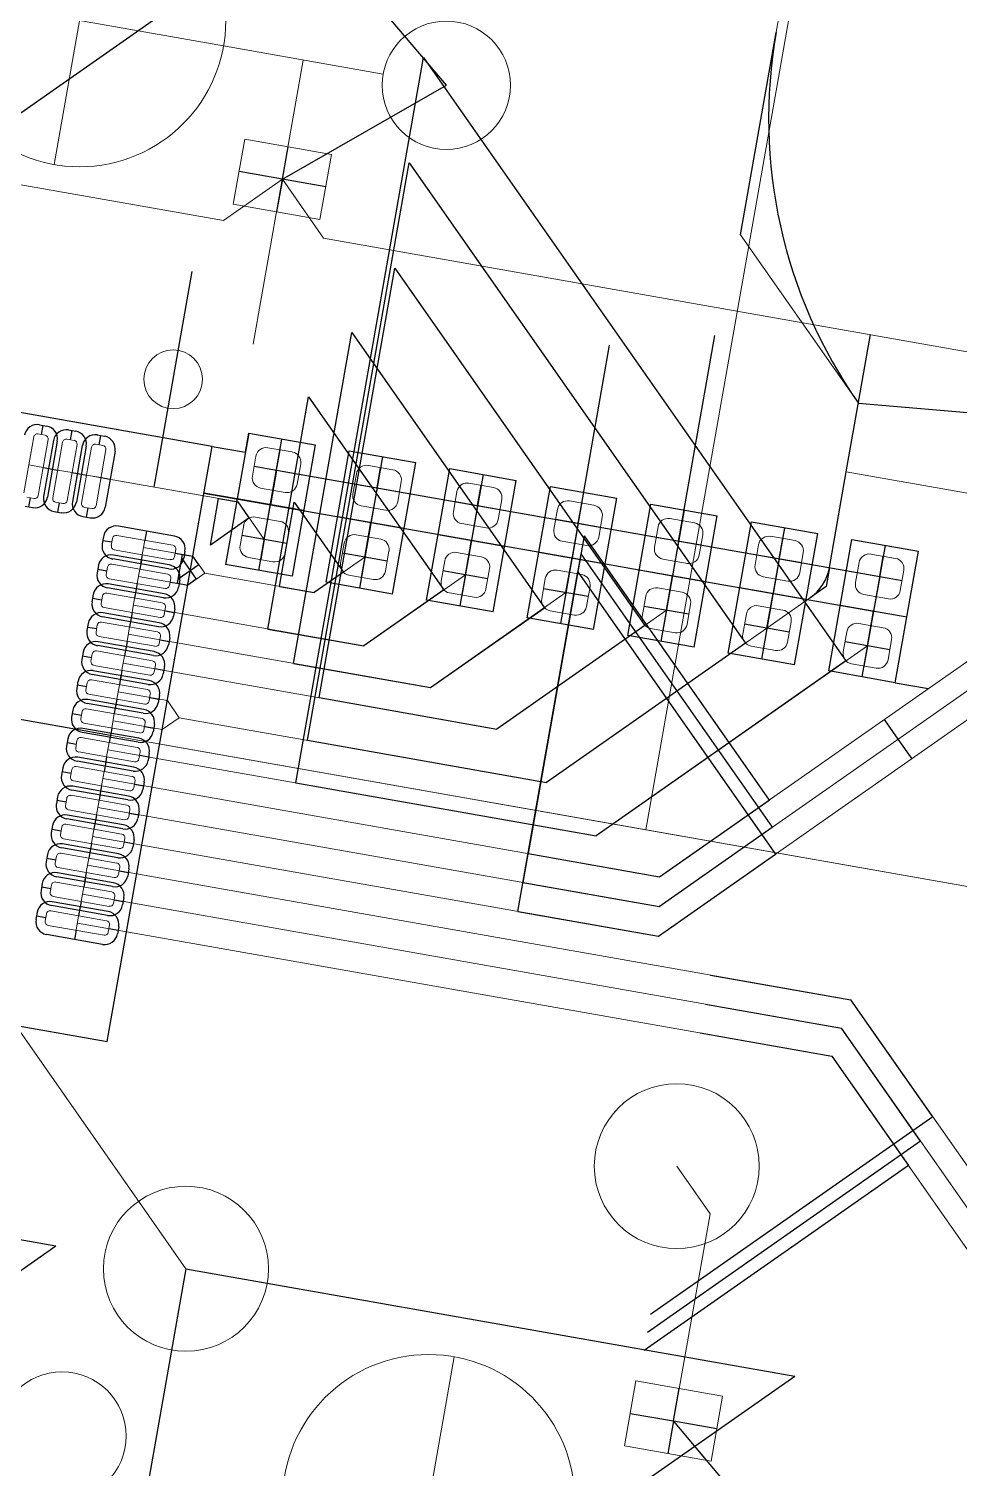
# Model space of a CAD drawing. Header units: millimetres. Extents: x -44 to 130, y -98 to 17.
# Drawn here: x 57.68 to 70.37, y -42.76 to -23.13 of the extents above; entities that cross this region are included whole.
import ezdxf

# ---------------------------------------------------------------- set-up
doc = ezdxf.new("R2010")
doc.units = ezdxf.units.MM
for name, color, linetype, lineweight, true_color in [('coponent footprints', 7, 'Continuous', 5, 0x000000), ('traces back 0.2mm', 94, 'Continuous', 20, 0x008000), ('traces front 0.2mm', 14, 'Continuous', 20, 0x800000)]:
    doc.layers.add(name, color=color, linetype=linetype, lineweight=lineweight, true_color=true_color)
doc.layers.add('helplines', color=4, linetype='Continuous', true_color=0x00ffff)
doc.layers.add('helplines curves', color=3, linetype='Continuous', true_color=0x00ff00)

msp = doc.modelspace()

# ---------------------------------------------------------------- linework, layer by layer
at = {"layer": 'coponent footprints'}
for p, q in [((66.096, -34.057), (69.404, -15.297)), ((58.716, -21.059), (58.024, -24.987)), ((56.406, -22.677), (60.333, -23.369)), ((62.511, -23.753), (60.333, -23.369)), ((61.422, -23.561), (60.739, -27.435)), ((60.467, -25.525), (60.623, -24.639)), ((60.623, -24.639), (61.805, -24.847)), ((61.648, -25.734), (61.805, -24.847)), ((60.467, -25.525), (61.648, -25.734)), ((57.744, -28.701), (57.61, -29.464)), ((57.802, -28.66), (57.901, -28.678)), ((57.941, -28.735), (57.807, -29.499)), ((58.138, -28.77), (58.004, -29.533)), ((58.196, -28.73), (58.295, -28.747)), ((58.335, -28.805), (58.201, -29.568)), ((58.532, -28.84), (58.398, -29.603)), ((58.59, -28.799), (58.689, -28.816)), ((60.937, -28.847), (61.272, -28.906)), ((58.729, -28.874), (58.595, -29.638)), ((60.727, -29.237), (60.775, -28.961)), ((57.677, -29.082), (57.874, -29.117)), ((58.071, -29.152), (58.268, -29.187)), ((58.465, -29.221), (58.662, -29.256)), ((61.337, -29.344), (61.386, -29.069)), ((62.098, -29.479), (62.147, -29.203)), ((62.309, -29.089), (62.644, -29.148)), ((60.84, -29.399), (61.175, -29.458)), ((62.709, -29.586), (62.757, -29.31)), ((63.68, -29.331), (64.015, -29.39)), ((57.65, -29.522), (57.749, -29.539)), ((58.044, -29.591), (58.143, -29.609)), ((63.469, -29.72), (63.518, -29.445)), ((64.08, -29.828), (64.128, -29.552)), ((65.051, -29.573), (65.386, -29.632)), ((58.438, -29.661), (58.537, -29.678)), ((61.106, -29.852), (60.771, -29.793)), ((62.212, -29.641), (62.546, -29.7)), ((64.84, -29.962), (64.889, -29.686)), ((65.451, -30.07), (65.5, -29.794)), ((66.422, -29.815), (66.757, -29.874)), ((60.609, -29.906), (60.56, -30.182)), ((61.219, -30.014), (61.171, -30.29)), ((63.583, -29.882), (63.918, -29.942)), ((66.212, -30.204), (66.26, -29.928)), ((58.821, -30.084), (58.803, -30.182)), ((59.642, -30.178), (58.879, -30.043)), ((59.26, -30.11), (59.225, -30.307)), ((61.98, -30.148), (61.931, -30.424)), ((62.477, -30.094), (62.142, -30.035)), ((64.954, -30.124), (65.289, -30.183)), ((66.822, -30.312), (66.871, -30.036)), ((67.583, -30.446), (67.632, -30.17)), ((67.794, -30.056), (68.129, -30.115)), ((59.607, -30.375), (58.844, -30.24)), ((59.682, -30.236), (59.665, -30.334)), ((61.008, -30.403), (60.674, -30.344)), ((62.59, -30.256), (62.542, -30.532)), ((63.351, -30.39), (63.302, -30.666)), ((63.848, -30.335), (63.513, -30.276)), ((66.325, -30.366), (66.66, -30.425)), ((68.194, -30.553), (68.242, -30.278)), ((68.954, -30.687), (69.003, -30.412)), ((69.165, -30.298), (69.5, -30.357)), ((58.751, -30.478), (58.734, -30.576)), ((59.572, -30.572), (58.809, -30.437)), ((59.191, -30.504), (59.156, -30.701)), ((62.38, -30.645), (62.045, -30.586)), ((63.962, -30.498), (63.913, -30.773)), ((65.219, -30.577), (64.885, -30.518)), ((67.696, -30.608), (68.031, -30.667)), ((69.565, -30.795), (69.613, -30.519)), ((47.336, -30.749), (66.096, -34.057)), ((59.538, -30.769), (58.774, -30.634)), ((59.613, -30.629), (59.596, -30.728)), ((64.722, -30.632), (64.674, -30.908)), ((65.333, -30.739), (65.284, -31.015)), ((66.591, -30.819), (66.256, -30.76)), ((58.682, -30.871), (58.664, -30.97)), ((59.503, -30.965), (58.74, -30.831)), ((59.121, -30.898), (59.087, -31.095)), ((63.751, -30.887), (63.416, -30.828)), ((66.094, -30.874), (66.045, -31.149)), ((66.704, -30.981), (66.656, -31.257)), ((67.962, -31.061), (67.627, -31.002)), ((69.068, -30.85), (69.403, -30.909)), ((59.468, -31.162), (58.705, -31.028)), ((59.543, -31.023), (59.526, -31.122)), ((65.122, -31.129), (64.787, -31.07)), ((67.465, -31.115), (67.416, -31.391)), ((58.612, -31.265), (58.595, -31.364)), ((59.433, -31.359), (58.67, -31.225)), ((59.052, -31.292), (59.017, -31.489)), ((66.493, -31.371), (66.159, -31.311)), ((68.075, -31.223), (68.027, -31.499)), ((68.836, -31.357), (68.787, -31.633)), ((69.333, -31.303), (68.998, -31.244)), ((59.399, -31.556), (58.635, -31.422)), ((59.474, -31.417), (59.457, -31.516)), ((67.865, -31.612), (67.53, -31.553)), ((69.447, -31.465), (69.398, -31.741)), ((58.543, -31.659), (58.525, -31.758)), ((59.364, -31.753), (58.601, -31.619)), ((58.982, -31.686), (58.948, -31.883)), ((69.236, -31.854), (68.901, -31.795)), ((59.329, -31.95), (58.566, -31.816)), ((59.405, -31.811), (59.387, -31.91)), ((55.406, -32.172), (74.167, -35.48)), ((58.473, -32.053), (58.456, -32.152)), ((59.295, -32.147), (58.531, -32.013)), ((58.913, -32.08), (58.878, -32.277)), ((59.26, -32.344), (58.497, -32.21)), ((59.335, -32.205), (59.318, -32.304)), ((58.404, -32.447), (58.387, -32.546)), ((59.225, -32.541), (58.462, -32.407)), ((58.843, -32.474), (58.809, -32.671)), ((59.19, -32.738), (58.427, -32.604)), ((59.266, -32.599), (59.248, -32.698)), ((58.334, -32.841), (58.317, -32.94)), ((59.156, -32.935), (58.392, -32.801)), ((58.774, -32.868), (58.739, -33.065)), ((59.121, -33.132), (58.358, -32.997)), ((59.196, -32.993), (59.179, -33.091)), ((58.265, -33.235), (58.248, -33.333)), ((59.086, -33.329), (58.323, -33.194)), ((58.705, -33.262), (58.67, -33.459)), ((59.051, -33.526), (58.288, -33.391)), ((59.127, -33.387), (59.109, -33.485)), ((58.196, -33.629), (58.178, -33.727)), ((59.017, -33.723), (58.253, -33.588)), ((58.635, -33.656), (58.6, -33.853)), ((58.982, -33.92), (58.219, -33.785)), ((59.057, -33.781), (59.04, -33.879)), ((58.126, -34.023), (58.109, -34.121)), ((58.947, -34.117), (58.184, -33.982)), ((58.566, -34.05), (58.531, -34.247)), ((66.096, -34.057), (84.857, -37.365)), ((58.913, -34.314), (58.149, -34.179)), ((58.988, -34.175), (58.97, -34.273)), ((58.057, -34.417), (58.039, -34.515)), ((58.878, -34.511), (58.115, -34.376)), ((58.496, -34.443), (58.461, -34.64)), ((58.843, -34.708), (58.08, -34.573)), ((58.918, -34.569), (58.901, -34.667)), ((57.987, -34.811), (57.97, -34.909)), ((58.808, -34.905), (58.045, -34.77)), ((58.427, -34.837), (58.392, -35.034)), ((58.774, -35.102), (58.01, -34.967)), ((58.849, -34.963), (58.832, -35.061)), ((57.918, -35.205), (57.9, -35.303)), ((58.739, -35.299), (57.976, -35.164)), ((58.357, -35.231), (58.323, -35.428)), ((58.704, -35.496), (57.941, -35.361)), ((58.779, -35.357), (58.762, -35.455)), ((63.479, -41.243), (62.786, -45.17)), ((65.802, -42.459), (65.959, -41.573)), ((67.14, -41.781), (65.959, -41.573)), ((66.984, -42.667), (67.14, -41.781)), ((66.984, -42.667), (65.802, -42.459))]:
    msp.add_line(p, q, dxfattribs=at)
for centre, radius in [((58.37, -23.023), 1.994), ((63.373, -23.905), 0.875), ((59.647, -27.915), 0.4), ((66.516, -38.645), 1.125), ((59.821, -40.044), 1.125), ((63.132, -43.207), 1.994), ((58.13, -42.325), 0.875)]:
    msp.add_circle(centre, radius, dxfattribs=at)
for centre, radius, start, end in [((57.794, -28.709), 0.05, 80, 170), ((57.892, -28.727), 0.05, 350, 80), ((58.188, -28.779), 0.05, 80, 170), ((58.286, -28.796), 0.05, 350, 80), ((58.582, -28.848), 0.05, 80, 170), ((58.68, -28.866), 0.05, 350, 80), ((60.913, -28.985), 0.14, 80, 170), ((61.248, -29.044), 0.14, 350, 80), ((60.865, -29.261), 0.14, 170, 260), ((62.284, -29.227), 0.14, 80, 170), ((62.619, -29.286), 0.14, 350, 80), ((61.199, -29.32), 0.14, 260, 350), ((63.656, -29.469), 0.14, 80, 170), ((63.991, -29.528), 0.14, 350, 80), ((57.758, -29.49), 0.05, 260, 350), ((58.053, -29.542), 0.05, 170, 260), ((58.152, -29.559), 0.05, 260, 350), ((58.447, -29.612), 0.05, 170, 260), ((58.545, -29.629), 0.05, 260, 350), ((62.236, -29.503), 0.14, 170, 260), ((62.571, -29.562), 0.14, 260, 350), ((65.027, -29.711), 0.14, 80, 170), ((65.362, -29.77), 0.14, 350, 80), ((60.746, -29.931), 0.14, 80, 170), ((63.607, -29.745), 0.14, 170, 260), ((63.942, -29.804), 0.14, 260, 350), ((66.398, -29.952), 0.14, 80, 170), ((61.081, -29.99), 0.14, 350, 80), ((64.978, -29.986), 0.14, 170, 260), ((66.733, -30.011), 0.14, 350, 80), ((58.853, -30.191), 0.05, 170, 260), ((58.87, -30.092), 0.05, 80, 170), ((59.633, -30.227), 0.05, 350, 80), ((60.698, -30.206), 0.14, 170, 260), ((62.118, -30.172), 0.14, 80, 170), ((62.453, -30.232), 0.14, 350, 80), ((65.313, -30.045), 0.14, 260, 350), ((66.35, -30.228), 0.14, 170, 260), ((67.769, -30.194), 0.14, 80, 170), ((68.104, -30.253), 0.14, 350, 80), ((59.616, -30.325), 0.05, 260, 350), ((61.033, -30.265), 0.14, 260, 350), ((62.069, -30.448), 0.14, 170, 260), ((63.489, -30.414), 0.14, 80, 170), ((63.824, -30.473), 0.14, 350, 80), ((66.684, -30.287), 0.14, 260, 350), ((69.141, -30.436), 0.14, 80, 170), ((69.475, -30.495), 0.14, 350, 80), ((58.783, -30.585), 0.05, 170, 260), ((58.8, -30.486), 0.05, 80, 170), ((59.564, -30.621), 0.05, 350, 80), ((62.404, -30.507), 0.14, 260, 350), ((64.86, -30.656), 0.14, 80, 170), ((65.195, -30.715), 0.14, 350, 80), ((67.721, -30.47), 0.14, 170, 260), ((68.056, -30.529), 0.14, 260, 350), ((59.546, -30.719), 0.05, 260, 350), ((63.44, -30.69), 0.14, 170, 260), ((63.775, -30.749), 0.14, 260, 350), ((66.231, -30.898), 0.14, 80, 170), ((69.092, -30.712), 0.14, 170, 260), ((69.427, -30.771), 0.14, 260, 350), ((58.714, -30.979), 0.05, 170, 260), ((58.731, -30.88), 0.05, 80, 170), ((59.494, -31.015), 0.05, 350, 80), ((64.812, -30.932), 0.14, 170, 260), ((66.566, -30.957), 0.14, 350, 80), ((67.603, -31.14), 0.14, 80, 170), ((59.477, -31.113), 0.05, 260, 350), ((65.146, -30.991), 0.14, 260, 350), ((66.183, -31.174), 0.14, 170, 260), ((67.938, -31.199), 0.14, 350, 80), ((58.644, -31.373), 0.05, 170, 260), ((58.662, -31.274), 0.05, 80, 170), ((59.425, -31.409), 0.05, 350, 80), ((66.518, -31.233), 0.14, 260, 350), ((67.554, -31.415), 0.14, 170, 260), ((68.974, -31.381), 0.14, 80, 170), ((69.309, -31.44), 0.14, 350, 80), ((59.407, -31.507), 0.05, 260, 350), ((67.889, -31.474), 0.14, 260, 350), ((58.575, -31.766), 0.05, 170, 260), ((58.592, -31.668), 0.05, 80, 170), ((59.355, -31.803), 0.05, 350, 80), ((68.925, -31.657), 0.14, 170, 260), ((69.26, -31.716), 0.14, 260, 350), ((59.338, -31.901), 0.05, 260, 350), ((58.505, -32.16), 0.05, 170, 260), ((58.523, -32.062), 0.05, 80, 170), ((59.286, -32.196), 0.05, 350, 80), ((59.268, -32.295), 0.05, 260, 350), ((58.436, -32.554), 0.05, 170, 260), ((58.453, -32.456), 0.05, 80, 170), ((59.216, -32.59), 0.05, 350, 80), ((59.199, -32.689), 0.05, 260, 350), ((58.366, -32.948), 0.05, 170, 260), ((58.384, -32.85), 0.05, 80, 170), ((59.147, -32.984), 0.05, 350, 80), ((59.13, -33.083), 0.05, 260, 350), ((58.297, -33.342), 0.05, 170, 260), ((58.314, -33.244), 0.05, 80, 170), ((59.077, -33.378), 0.05, 350, 80), ((59.06, -33.477), 0.05, 260, 350), ((58.227, -33.736), 0.05, 170, 260), ((58.245, -33.638), 0.05, 80, 170), ((59.008, -33.772), 0.05, 350, 80), ((58.991, -33.871), 0.05, 260, 350), ((58.158, -34.13), 0.05, 170, 260), ((58.175, -34.032), 0.05, 80, 170), ((58.939, -34.166), 0.05, 350, 80), ((58.921, -34.265), 0.05, 260, 350), ((58.088, -34.524), 0.05, 170, 260), ((58.106, -34.425), 0.05, 80, 170), ((58.869, -34.56), 0.05, 350, 80), ((58.852, -34.659), 0.05, 260, 350), ((58.019, -34.918), 0.05, 170, 260), ((58.036, -34.819), 0.05, 80, 170), ((58.8, -34.954), 0.05, 350, 80), ((58.782, -35.052), 0.05, 260, 350), ((57.95, -35.312), 0.05, 170, 260), ((57.967, -35.213), 0.05, 80, 170), ((58.73, -35.348), 0.05, 350, 80), ((58.713, -35.446), 0.05, 260, 350)]:
    msp.add_arc(centre, radius, start, end, dxfattribs=at)
at = {"layer": 'helplines'}
for p, q in [((63.373, -23.905), (61.709, -21.936)), ((61.136, -25.186), (63.373, -23.905)), ((61.136, -25.186), (61.214, -24.743)), ((61.136, -25.186), (60.545, -25.082)), ((61.136, -25.186), (61.058, -25.629)), ((61.727, -25.29), (61.136, -25.186)), ((60.179, -28.83), (52.064, -27.4)), ((57.824, -28.535), (57.923, -28.552)), ((57.852, -28.669), (57.874, -28.544)), ((58.218, -28.605), (58.317, -28.622)), ((58.246, -28.738), (58.268, -28.613)), ((60.678, -28.649), (60.362, -30.442)), ((60.632, -28.91), (60.678, -28.649)), ((60.678, -28.649), (61.584, -28.809)), ((58.013, -28.748), (57.879, -29.511)), ((58.066, -28.758), (57.932, -29.521)), ((58.407, -28.818), (58.273, -29.581)), ((58.46, -28.827), (58.326, -29.59)), ((58.612, -28.674), (58.711, -28.691)), ((58.639, -28.808), (58.662, -28.683)), ((58.748, -36.945), (60.179, -28.83)), ((60.179, -28.83), (60.632, -28.91)), ((60.815, -30.522), (61.131, -28.729)), ((61.584, -28.809), (61.268, -30.601)), ((58.854, -28.896), (58.72, -29.66)), ((61.056, -29.153), (61.105, -28.877)), ((61.733, -30.683), (62.049, -28.891)), ((62.049, -28.891), (62.955, -29.051)), ((62.502, -28.971), (62.186, -30.763)), ((62.639, -30.843), (62.955, -29.051)), ((57.874, -29.117), (57.999, -29.139)), ((57.946, -29.13), (58.071, -29.152)), ((58.268, -29.187), (58.393, -29.209)), ((58.34, -29.199), (58.465, -29.221)), ((60.751, -29.099), (61.362, -29.207)), ((61.056, -29.153), (60.973, -29.625)), ((61.056, -29.153), (69.284, -30.603)), ((62.428, -29.394), (62.476, -29.119)), ((63.104, -30.925), (63.42, -29.133)), ((63.42, -29.133), (64.326, -29.293)), ((63.873, -29.213), (63.557, -31.005)), ((58.662, -29.256), (58.787, -29.278)), ((62.122, -29.341), (62.733, -29.448)), ((62.428, -29.394), (62.344, -29.867)), ((63.799, -29.636), (63.847, -29.361)), ((64.01, -31.085), (64.326, -29.293)), ((64.476, -31.167), (64.792, -29.375)), ((64.792, -29.375), (65.698, -29.534)), ((57.678, -29.656), (57.7, -29.531)), ((58.072, -29.725), (58.094, -29.6)), ((60.067, -29.466), (60.973, -29.625)), ((60.52, -29.546), (60.067, -29.466)), ((61.426, -29.705), (60.52, -29.546)), ((60.89, -30.098), (60.973, -29.625)), ((60.973, -29.625), (62.344, -29.867)), ((63.493, -29.582), (64.104, -29.69)), ((63.799, -29.636), (63.715, -30.109)), ((65.245, -29.455), (64.929, -31.247)), ((65.17, -29.878), (65.219, -29.602)), ((65.382, -31.327), (65.698, -29.534)), ((65.847, -31.409), (66.163, -29.616)), ((66.163, -29.616), (67.069, -29.776)), ((57.628, -29.647), (57.727, -29.664)), ((58.022, -29.716), (58.121, -29.734)), ((58.416, -29.786), (58.515, -29.803)), ((58.465, -29.795), (58.488, -29.669)), ((61.891, -29.787), (62.797, -29.947)), ((64.865, -29.824), (65.475, -29.932)), ((66.616, -29.696), (66.3, -31.489)), ((66.753, -31.569), (67.069, -29.776)), ((59.664, -30.053), (58.901, -29.918)), ((59.282, -29.985), (59.26, -30.11)), ((62.261, -30.34), (62.344, -29.867)), ((62.344, -29.867), (63.715, -30.109)), ((63.262, -30.029), (64.168, -30.189)), ((65.17, -29.878), (65.087, -30.351)), ((66.541, -30.12), (66.59, -29.844)), ((67.218, -31.651), (67.534, -29.858)), ((67.534, -29.858), (68.44, -30.018)), ((67.987, -29.938), (67.671, -31.731)), ((68.124, -31.81), (68.44, -30.018)), ((58.696, -30.062), (58.678, -30.16)), ((58.687, -30.111), (58.812, -30.133)), ((61.195, -30.152), (60.584, -30.044)), ((60.89, -30.098), (60.841, -30.374)), ((63.632, -30.582), (63.715, -30.109)), ((63.715, -30.109), (65.087, -30.351)), ((66.236, -30.066), (66.847, -30.174)), ((66.541, -30.12), (66.458, -30.593)), ((67.913, -30.362), (67.961, -30.086)), ((68.589, -31.892), (68.905, -30.1)), ((68.905, -30.1), (69.811, -30.26)), ((69.358, -30.18), (69.042, -31.972)), ((59.585, -30.5), (58.822, -30.365)), ((59.594, -30.446), (58.831, -30.312)), ((59.213, -30.379), (59.191, -30.504)), ((59.225, -30.307), (59.203, -30.432)), ((59.674, -30.285), (59.799, -30.307)), ((59.807, -30.258), (59.79, -30.356)), ((62.566, -30.394), (61.956, -30.286)), ((62.261, -30.34), (62.212, -30.616)), ((64.634, -30.271), (65.54, -30.431)), ((65.003, -30.823), (65.087, -30.351)), ((65.087, -30.351), (66.458, -30.593)), ((67.607, -30.308), (68.218, -30.415)), ((67.913, -30.362), (67.829, -30.834)), ((69.284, -30.603), (69.332, -30.328)), ((69.495, -32.052), (69.811, -30.26)), ((58.626, -30.455), (58.609, -30.554)), ((58.617, -30.505), (58.743, -30.527)), ((61.268, -30.601), (60.362, -30.442)), ((63.937, -30.636), (63.327, -30.528)), ((63.632, -30.582), (63.583, -30.857)), ((66.005, -30.513), (66.911, -30.672)), ((66.375, -31.065), (66.458, -30.593)), ((66.458, -30.593), (67.829, -30.834)), ((68.978, -30.55), (69.589, -30.657)), ((69.284, -30.603), (69.2, -31.076)), ((59.516, -30.894), (58.752, -30.759)), ((59.525, -30.84), (58.762, -30.706)), ((59.143, -30.773), (59.121, -30.898)), ((59.156, -30.701), (59.134, -30.826)), ((59.604, -30.679), (59.729, -30.701)), ((59.738, -30.652), (59.721, -30.75)), ((62.639, -30.843), (61.733, -30.683)), ((65.309, -30.877), (64.698, -30.77)), ((67.376, -30.754), (68.282, -30.914)), ((58.557, -30.849), (58.539, -30.948)), ((58.548, -30.899), (58.673, -30.921)), ((64.01, -31.085), (63.104, -30.925)), ((65.003, -30.823), (64.955, -31.099)), ((66.68, -31.119), (66.069, -31.011)), ((67.746, -31.307), (67.829, -30.834)), ((67.829, -30.834), (69.2, -31.076)), ((68.747, -30.996), (69.653, -31.156)), ((59.446, -31.288), (58.683, -31.153)), ((59.456, -31.234), (58.692, -31.1)), ((59.074, -31.167), (59.052, -31.292)), ((59.087, -31.095), (59.065, -31.22)), ((59.074, -31.167), (59.065, -31.22)), ((59.535, -31.073), (59.66, -31.095)), ((59.669, -31.045), (59.651, -31.144)), ((65.382, -31.327), (64.476, -31.167)), ((66.375, -31.065), (66.326, -31.341)), ((69.117, -31.549), (69.2, -31.076)), ((58.487, -31.243), (58.47, -31.342)), ((58.479, -31.293), (58.604, -31.315)), ((68.051, -31.361), (67.441, -31.253)), ((67.746, -31.307), (67.697, -31.583)), ((59.377, -31.681), (58.613, -31.547)), ((59.386, -31.628), (58.623, -31.494)), ((59.004, -31.561), (58.982, -31.686)), ((59.017, -31.489), (58.995, -31.614)), ((59.465, -31.467), (59.59, -31.489)), ((59.599, -31.439), (59.582, -31.538)), ((66.753, -31.569), (65.847, -31.409)), ((69.422, -31.603), (68.812, -31.495)), ((69.117, -31.549), (69.068, -31.825)), ((58.418, -31.637), (58.4, -31.736)), ((58.409, -31.686), (58.534, -31.709)), ((68.124, -31.81), (67.218, -31.651)), ((59.307, -32.075), (58.544, -31.941)), ((59.317, -32.022), (58.553, -31.888)), ((58.935, -31.955), (58.913, -32.08)), ((58.948, -31.883), (58.926, -32.008)), ((59.396, -31.86), (59.521, -31.883)), ((59.53, -31.833), (59.512, -31.932)), ((69.495, -32.052), (68.589, -31.892)), ((55.406, -32.172), (58.791, -32.769)), ((58.348, -32.031), (58.331, -32.13)), ((58.34, -32.08), (58.465, -32.102)), ((69.495, -32.052), (69.948, -32.132)), ((59.238, -32.469), (58.475, -32.335)), ((59.247, -32.416), (58.484, -32.282)), ((58.866, -32.349), (58.843, -32.474)), ((58.878, -32.277), (58.856, -32.402)), ((59.326, -32.254), (59.451, -32.276)), ((59.46, -32.227), (59.443, -32.326)), ((58.279, -32.425), (58.261, -32.524)), ((58.27, -32.474), (58.395, -32.496)), ((69.346, -32.554), (69.533, -32.822)), ((59.168, -32.863), (58.405, -32.729)), ((59.178, -32.81), (58.414, -32.675)), ((58.796, -32.743), (58.774, -32.868)), ((58.809, -32.671), (58.787, -32.796)), ((59.257, -32.648), (59.382, -32.67)), ((59.391, -32.621), (59.373, -32.72)), ((58.209, -32.819), (58.192, -32.918)), ((58.201, -32.868), (58.326, -32.89)), ((69.533, -32.822), (69.721, -33.09)), ((59.099, -33.257), (58.336, -33.123)), ((59.108, -33.204), (58.345, -33.069)), ((58.727, -33.137), (58.705, -33.262)), ((58.739, -33.065), (58.717, -33.19)), ((59.187, -33.042), (59.313, -33.064)), ((59.321, -33.015), (59.304, -33.114)), ((58.14, -33.213), (58.123, -33.311)), ((58.131, -33.262), (58.256, -33.284)), ((59.029, -33.651), (58.266, -33.516)), ((59.039, -33.598), (58.276, -33.463)), ((58.657, -33.531), (58.635, -33.656)), ((58.67, -33.459), (58.648, -33.584)), ((59.118, -33.436), (59.243, -33.458)), ((59.252, -33.409), (59.234, -33.507)), ((58.07, -33.607), (58.053, -33.705)), ((58.062, -33.656), (58.187, -33.678)), ((58.96, -34.045), (58.197, -33.91)), ((58.969, -33.992), (58.206, -33.857)), ((58.588, -33.925), (58.566, -34.05)), ((58.6, -33.853), (58.578, -33.978)), ((59.049, -33.83), (59.174, -33.852)), ((59.182, -33.803), (59.165, -33.901)), ((58.001, -34.001), (57.984, -34.099)), ((57.992, -34.05), (58.117, -34.072)), ((58.89, -34.439), (58.127, -34.304)), ((58.9, -34.386), (58.137, -34.251)), ((58.518, -34.318), (58.496, -34.443)), ((58.531, -34.247), (58.509, -34.372)), ((58.979, -34.224), (59.104, -34.246)), ((59.113, -34.197), (59.095, -34.295)), ((57.932, -34.395), (57.914, -34.493)), ((57.923, -34.444), (58.048, -34.466)), ((58.821, -34.833), (58.058, -34.698)), ((58.83, -34.78), (58.067, -34.645)), ((58.449, -34.712), (58.427, -34.837)), ((58.461, -34.64), (58.439, -34.766)), ((58.91, -34.618), (59.035, -34.64)), ((59.043, -34.591), (59.026, -34.689)), ((57.862, -34.789), (57.845, -34.887)), ((57.853, -34.838), (57.978, -34.86)), ((58.752, -35.227), (57.988, -35.092)), ((58.761, -35.174), (57.998, -35.039)), ((58.379, -35.106), (58.357, -35.231)), ((58.392, -35.034), (58.37, -35.159)), ((58.84, -35.012), (58.965, -35.034)), ((58.974, -34.985), (58.957, -35.083)), ((57.793, -35.183), (57.775, -35.281)), ((57.784, -35.232), (57.909, -35.254)), ((50.633, -35.514), (58.748, -36.945)), ((58.682, -35.621), (57.919, -35.486)), ((58.323, -35.428), (58.3, -35.553)), ((58.771, -35.406), (58.896, -35.428)), ((58.904, -35.379), (58.887, -35.477)), ((66.471, -42.12), (66.549, -41.677)), ((65.88, -42.016), (66.471, -42.12)), ((66.471, -42.12), (66.393, -42.563)), ((66.471, -42.12), (67.062, -42.224)), ((68.135, -44.089), (66.471, -42.12))]:
    msp.add_line(p, q, dxfattribs=at)
for centre, start, end in [((57.794, -28.709), 80, 170), ((57.892, -28.727), 350, 80), ((58.188, -28.779), 80, 170), ((58.286, -28.796), 350, 80), ((58.582, -28.848), 80, 170), ((58.68, -28.866), 350, 80), ((57.758, -29.49), 260, 350), ((58.053, -29.542), 170, 260), ((58.152, -29.559), 260, 350), ((58.447, -29.612), 170, 260), ((58.545, -29.629), 260, 350), ((58.87, -30.092), 80, 170), ((58.853, -30.191), 170, 260), ((59.633, -30.227), 350, 80), ((58.8, -30.486), 80, 170), ((59.616, -30.325), 260, 350), ((58.783, -30.585), 170, 260), ((59.564, -30.621), 350, 80), ((58.731, -30.88), 80, 170), ((59.546, -30.719), 260, 350), ((58.714, -30.979), 170, 260), ((59.494, -31.015), 350, 80), ((58.662, -31.274), 80, 170), ((59.477, -31.113), 260, 350), ((58.644, -31.373), 170, 260), ((59.425, -31.409), 350, 80), ((58.592, -31.668), 80, 170), ((59.407, -31.507), 260, 350), ((58.575, -31.766), 170, 260), ((59.355, -31.803), 350, 80), ((58.523, -32.062), 80, 170), ((59.338, -31.901), 260, 350), ((58.505, -32.16), 170, 260), ((59.286, -32.196), 350, 80), ((58.453, -32.456), 80, 170), ((59.268, -32.295), 260, 350), ((58.436, -32.554), 170, 260), ((59.216, -32.59), 350, 80), ((58.384, -32.85), 80, 170), ((59.199, -32.689), 260, 350), ((58.366, -32.948), 170, 260), ((59.147, -32.984), 350, 80), ((58.314, -33.244), 80, 170), ((59.13, -33.083), 260, 350), ((58.297, -33.342), 170, 260), ((59.077, -33.378), 350, 80), ((58.245, -33.638), 80, 170), ((59.06, -33.477), 260, 350), ((58.227, -33.736), 170, 260), ((59.008, -33.772), 350, 80), ((58.175, -34.032), 80, 170), ((58.991, -33.871), 260, 350), ((58.158, -34.13), 170, 260), ((58.939, -34.166), 350, 80), ((58.106, -34.425), 80, 170), ((58.921, -34.265), 260, 350), ((58.088, -34.524), 170, 260), ((58.869, -34.56), 350, 80), ((58.036, -34.819), 80, 170), ((58.852, -34.659), 260, 350), ((58.019, -34.918), 170, 260), ((58.8, -34.954), 350, 80), ((57.967, -35.213), 80, 170), ((58.782, -35.052), 260, 350), ((57.95, -35.312), 170, 260), ((58.73, -35.348), 350, 80), ((58.713, -35.446), 260, 350)]:
    msp.add_arc(centre, 0.177, start, end, dxfattribs=at)
at = {"layer": 'helplines curves'}
for p, q in [((40.639, -36.134), (62.106, -21.103)), ((67.385, -25.945), (67.872, -23.184)), ((61.318, -33.418), (63.063, -23.525)), ((63.063, -23.525), (68.824, -31.754)), ((61.478, -32.837), (62.866, -24.962)), ((62.866, -24.962), (67.453, -31.512)), ((59.388, -29.384), (59.906, -26.446)), ((61.637, -32.256), (62.67, -26.398)), ((62.67, -26.398), (66.082, -31.27)), ((61.286, -31.788), (62.082, -27.275)), ((62.082, -27.275), (64.71, -31.029)), ((65.219, -29.602), (65.598, -27.45)), ((66.59, -29.844), (67.035, -27.317)), ((68.828, -29.177), (69.158, -27.305)), ((60.936, -31.32), (61.494, -28.152)), ((61.494, -28.152), (63.339, -30.787)), ((68.993, -28.241), (70.837, -28.4)), ((68.598, -30.483), (68.828, -29.177)), ((60.154, -30.177), (60.267, -29.539)), ((60.267, -29.539), (60.531, -29.585)), ((60.684, -29.805), (60.531, -29.585)), ((61.095, -30.739), (61.298, -29.588)), ((61.298, -29.588), (61.968, -30.545)), ((60.684, -29.805), (60.154, -30.177)), ((65.251, -30.051), (64.488, -34.383)), ((65.251, -30.051), (67.774, -33.654)), ((59.706, -30.697), (59.766, -30.36)), ((59.716, -30.639), (59.776, -30.303)), ((59.766, -30.36), (59.961, -30.64)), ((59.776, -30.303), (59.915, -30.327)), ((59.996, -30.443), (59.915, -30.327)), ((65.208, -30.297), (64.418, -34.777)), ((65.208, -30.297), (67.818, -34.023)), ((59.996, -30.443), (59.716, -30.639)), ((61.968, -30.545), (61.572, -30.823)), ((64.349, -35.171), (65.165, -30.542)), ((65.165, -30.542), (67.861, -34.392)), ((68.598, -30.483), (68.552, -30.742)), ((59.706, -30.697), (59.846, -30.721)), ((59.961, -30.64), (59.846, -30.721)), ((61.095, -30.739), (61.572, -30.823)), ((63.339, -30.787), (62.248, -31.551)), ((68.552, -30.742), (68.336, -30.894)), ((63.156, -32.117), (64.71, -31.029)), ((60.936, -31.32), (62.248, -31.551)), ((66.082, -31.27), (64.063, -32.684)), ((67.453, -31.512), (64.74, -33.412)), ((61.286, -31.788), (63.156, -32.117)), ((68.824, -31.754), (65.416, -34.14)), ((61.637, -32.256), (64.063, -32.684)), ((61.478, -32.837), (64.74, -33.412)), ((61.318, -33.418), (65.416, -34.14)), ((66.282, -34.699), (67.774, -33.654)), ((66.274, -35.104), (67.818, -34.023)), ((64.488, -34.383), (66.282, -34.699)), ((66.266, -35.509), (67.861, -34.392)), ((64.418, -34.777), (66.274, -35.104)), ((64.349, -35.171), (66.266, -35.509)), ((66.975, -36.04), (68.892, -36.378)), ((66.906, -36.434), (68.762, -36.761)), ((70.009, -37.973), (68.892, -36.378)), ((41.061, -36.736), (58.045, -39.731)), ((66.836, -36.828), (68.631, -37.144)), ((69.842, -38.305), (68.762, -36.761)), ((68.631, -37.144), (69.676, -38.637)), ((70.009, -37.973), (66.159, -40.669)), ((69.842, -38.305), (66.116, -40.914)), ((69.676, -38.637), (66.073, -41.16)), ((43.918, -49.623), (58.045, -39.731)), ((59.821, -40.044), (59.215, -43.483)), ((59.821, -40.044), (68.125, -41.508)), ((61.218, -46.344), (68.125, -41.508))]:
    msp.add_line(p, q, dxfattribs=at)
for centre, radius, start, end in [((74.537, -24.359), 6.768, 170, 215), ((67.971, -30.372), 0.637, 305, 350)]:
    msp.add_arc(centre, radius, start, end, dxfattribs=at)
at = {"layer": 'traces back 0.2mm'}
for p, q in [((42.938, -22.682), (60.332, -25.749)), ((60.332, -25.749), (61.136, -25.186)), ((61.699, -25.99), (61.136, -25.186)), ((61.699, -25.99), (79.092, -29.057)), ((65.17, -29.878), (65.598, -27.45)), ((66.541, -30.12), (67.035, -27.317)), ((58.564, -29.239), (60.531, -29.585)), ((68.552, -30.742), (68.828, -29.177)), ((76.96, -30.61), (68.828, -29.177)), ((60.531, -29.585), (60.89, -30.098)), ((59.915, -30.327), (59.243, -30.209)), ((66.282, -34.699), (72.716, -30.194)), ((60.077, -30.559), (59.915, -30.327)), ((62.261, -30.34), (61.572, -30.823)), ((59.173, -30.603), (59.846, -30.721)), ((59.846, -30.721), (60.077, -30.559)), ((61.572, -30.823), (60.077, -30.559)), ((63.632, -30.582), (62.248, -31.551)), ((66.274, -35.104), (72.793, -30.54)), ((68.552, -30.742), (67.746, -31.307)), ((62.248, -31.551), (59.104, -30.997)), ((65.003, -30.823), (63.156, -32.117)), ((66.375, -31.065), (64.063, -32.684)), ((63.156, -32.117), (59.034, -31.391)), ((67.746, -31.307), (64.74, -33.412)), ((69.117, -31.549), (65.416, -34.14)), ((66.266, -35.509), (72.058, -31.453)), ((64.063, -32.684), (58.965, -31.785)), ((59.568, -32.297), (58.896, -32.178)), ((59.73, -32.529), (59.568, -32.297)), ((58.826, -32.572), (59.498, -32.691)), ((59.498, -32.691), (59.73, -32.529)), ((64.74, -33.412), (59.73, -32.529)), ((65.416, -34.14), (58.757, -32.966)), ((58.687, -33.36), (66.282, -34.699)), ((58.618, -33.754), (66.274, -35.104)), ((58.548, -34.148), (66.266, -35.509)), ((58.479, -34.542), (68.892, -36.378)), ((58.409, -34.936), (68.762, -36.761)), ((58.34, -35.33), (68.631, -37.144)), ((68.892, -36.378), (71.186, -39.653)), ((68.762, -36.761), (70.995, -39.952)), ((68.631, -37.144), (70.805, -40.25)), ((66.516, -38.645), (66.97, -39.293)), ((66.471, -42.12), (66.97, -39.293))]:
    msp.add_line(p, q, dxfattribs=at)
at = {"layer": 'traces front 0.2mm'}
for p, q in [((67.385, -25.945), (71.426, -3.031)), ((67.385, -25.945), (68.993, -28.241)), ((53.174, -30.55), (59.821, -40.044)), ((59.821, -40.044), (59.215, -43.483))]:
    msp.add_line(p, q, dxfattribs=at)

doc.saveas('drawing.dxf')
